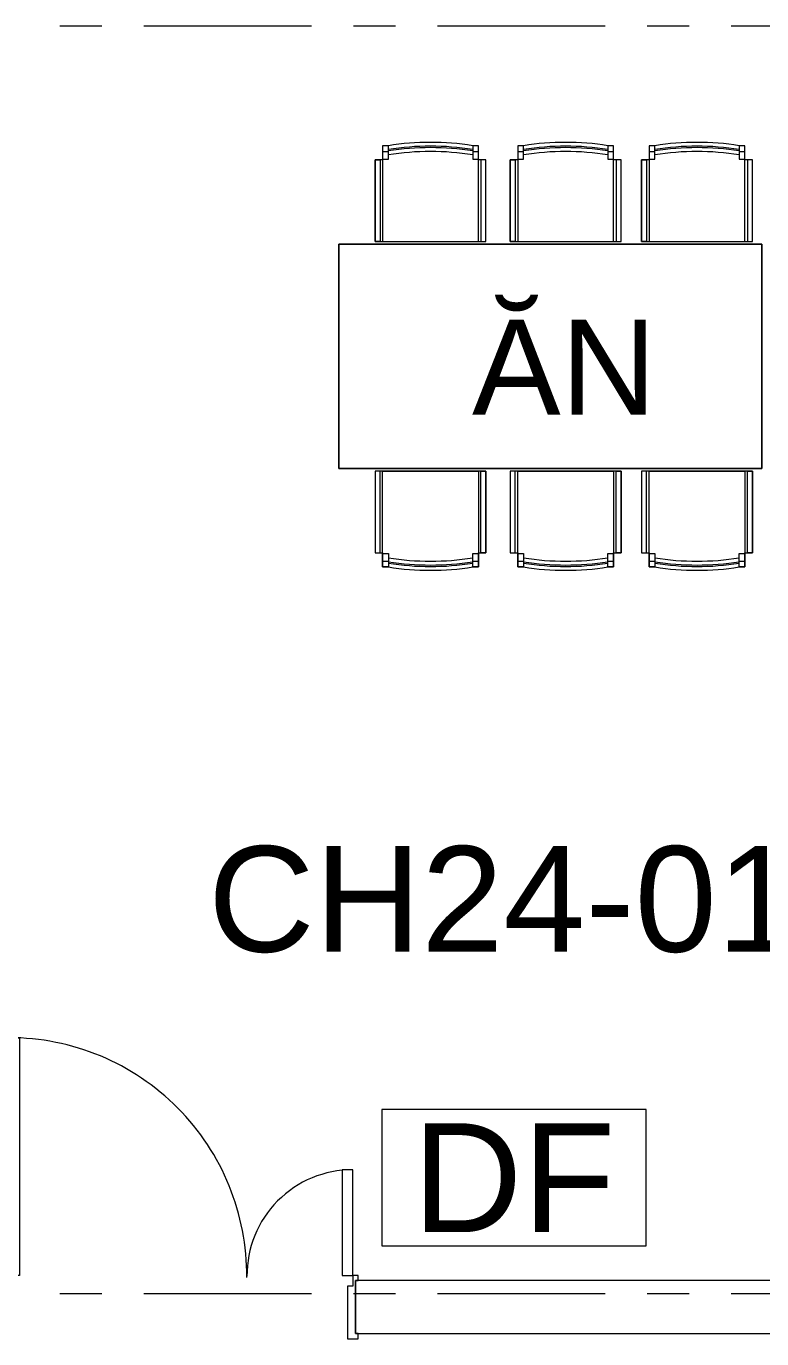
# Model space of a CAD drawing. Header units: millimetres. Extents: x -20144 to 126922, y -42414 to 48263.
# Drawn here: x 10917 to 13700, y 32780 to 37750 of the extents above; entities that cross this region are included whole.
import ezdxf
from ezdxf.enums import TextEntityAlignment as Align

# ---------------------------------------------------------------- set-up
doc = ezdxf.new("R2010")
doc.units = ezdxf.units.MM
doc.linetypes.add('Grid Line', pattern=[22.225, 12.7, -3.175, 3.175, -3.175])
for name, color, linetype, lineweight in [('CHU', 181, 'Continuous', 5), ('CUA', 31, 'Continuous', 9), ('NET-CAT', 3, 'Continuous', 15), ('THIET BI', 44, 'Continuous', 5), ('TRUC', 225, 'Continuous', 5), ('Y-GHI CHU PCCC$0$Z-CT1-GHI CHU TT$0$KI-HIEU', 6, 'Continuous', 13)]:
    doc.layers.add(name, color=color, linetype=linetype, lineweight=lineweight)
doc.styles.add('Arial_2', font='arial.ttf', dxfattribs={"height": 360})
doc.styles.add('Arial_3', font='arial.ttf', dxfattribs={"height": 400})
doc.styles.add('Y-GHI CHU PCCC$0$Arial', font='arial.ttf')

# ---------------------------------------------------------------- blocks, each defined once
blk = doc.blocks.new('CUA VAO CAN HO_0001 - Type 1-1424750-MẶT BẰNG TẦNG 24')
at = {"layer": 'CUA'}
for p, q in [((-549, 1022.3), (-509, 1022.3)), ((-549, 122.3), (-549, 1022.3)), ((-509, 1022.3), (-509, 122.3)), ((712, 522.3), (712, 122.3)), ((752, 522.3), (712, 522.3)), ((752, 122.3), (752, 522.3)), ((-509, 122.3), (-549, 122.3)), ((712, 122.3), (752, 122.3))]:
    blk.add_line(p, q, dxfattribs=at)
at = {"layer": 'CUA', "lineweight": 5}
for p, q in [((-550, 122.3), (-570, 122.3)), ((-570, 122.3), (-570, 102.3)), ((-570, 102.3), (-560, 102.3)), ((-560, 102.3), (-560, -97.7)), ((-550, 81.3), (-550, 122.3)), ((773, 122.3), (753, 122.3)), ((753, 122.3), (753, 81.3)), ((763, -97.7), (763, 102.3)), ((763, 102.3), (773, 102.3)), ((773, 102.3), (773, 122.3)), ((-530, 81.3), (-550, 81.3)), ((-530, -117.7), (-530, 81.3)), ((753, 81.3), (733, 81.3)), ((733, 81.3), (733, -117.7)), ((-560, -97.7), (-570, -97.7)), ((-570, -97.7), (-570, -117.7)), ((773, -97.7), (763, -97.7)), ((773, -117.7), (773, -97.7)), ((-570, -117.7), (-530, -117.7)), ((733, -117.7), (773, -117.7))]:
    blk.add_line(p, q, dxfattribs=at)
for centre, radius, start, end in [((-549, 122.3), 900, 359.5, 90), ((752, 122.3), 400, 90, 180.5)]:
    blk.add_arc(centre, radius, start, end, dxfattribs=at)
blk = doc.blocks.new('X-BAN AN 4 GHE - X-BAN AN 4 GHE 2-1366074-MẶT BẰNG TẦNG 24')
at = {"layer": 'THIET BI'}
for p, q in [((187, 372.7), (165.2, 372.7)), ((165.2, 372.7), (165.2, 318.5)), ((165.2, 372.7), (165.2, 10)), ((187, 372.7), (165.2, 372.7)), ((165.2, 350.9), (187, 350.9)), ((187, 337.9), (187, 372.7)), ((527.9, 372.7), (506.1, 372.7)), ((506.1, 372.7), (506.1, 337.9)), ((527.9, 372.7), (506.1, 372.7)), ((506.1, 350.9), (527.9, 350.9)), ((527.9, 318.5), (527.9, 372.7)), ((527.9, 10), (527.9, 372.7)), ((698.6, 372.7), (676.8, 372.7)), ((676.8, 372.7), (676.8, 318.5)), ((676.8, 372.7), (676.8, 10)), ((698.6, 372.7), (676.8, 372.7)), ((676.8, 350.9), (698.6, 350.9)), ((698.6, 337.9), (698.6, 372.7)), ((1039.5, 372.7), (1017.7, 372.7)), ((1017.7, 372.7), (1017.7, 337.9)), ((1039.5, 372.7), (1017.7, 372.7)), ((1017.7, 350.9), (1039.5, 350.9)), ((1039.5, 318.5), (1039.5, 372.7)), ((1039.5, 10), (1039.5, 372.7)), ((1195.4, 372.7), (1173.7, 372.7)), ((1173.7, 372.7), (1173.7, 318.5)), ((1173.7, 372.7), (1173.7, 10)), ((1195.4, 372.7), (1173.7, 372.7)), ((1173.7, 350.9), (1195.4, 350.9)), ((1195.4, 337.9), (1195.4, 372.7)), ((1536.3, 372.7), (1514.6, 372.7)), ((1514.6, 372.7), (1514.6, 337.9)), ((1536.3, 372.7), (1514.6, 372.7)), ((1514.6, 350.9), (1536.3, 350.9)), ((1536.3, 318.5), (1536.3, 372.7)), ((1536.3, 10), (1536.3, 372.7)), ((165.2, 318.5), (136.9, 318.5)), ((136.9, 318.5), (136.9, 10)), ((136.9, 318.5), (155.8, 318.5)), ((136.9, 10), (136.9, 318.5)), ((155.8, 318.5), (155.8, 10)), ((165.2, 321.9), (187, 321.9)), ((187, 321.9), (187, 337.9)), ((506.1, 337.9), (506.1, 321.9)), ((506.1, 321.9), (527.9, 321.9)), ((556.2, 318.5), (527.9, 318.5)), ((537.3, 318.5), (537.3, 10)), ((556.2, 318.5), (537.3, 318.5)), ((556.2, 10), (556.2, 318.5)), ((556.2, 10), (556.2, 318.5)), ((648.5, 318.5), (648.5, 10)), ((676.8, 318.5), (648.5, 318.5)), ((648.5, 318.5), (667.4, 318.5)), ((648.5, 10), (648.5, 318.5)), ((667.4, 318.5), (667.4, 10)), ((676.8, 321.9), (698.6, 321.9)), ((698.6, 321.9), (698.6, 337.9)), ((1017.7, 337.9), (1017.7, 321.9)), ((1017.7, 321.9), (1039.5, 321.9)), ((1067.8, 318.5), (1039.5, 318.5)), ((1048.9, 318.5), (1048.9, 10)), ((1067.8, 318.5), (1048.9, 318.5)), ((1067.8, 10), (1067.8, 318.5)), ((1067.8, 10), (1067.8, 318.5)), ((1145.3, 318.5), (1145.3, 10)), ((1173.7, 318.5), (1145.3, 318.5)), ((1145.3, 318.5), (1164.2, 318.5)), ((1145.3, 10), (1145.3, 318.5)), ((1164.2, 318.5), (1164.2, 10)), ((1173.7, 321.9), (1195.4, 321.9)), ((1195.4, 321.9), (1195.4, 337.9)), ((1514.6, 337.9), (1514.6, 321.9)), ((1514.6, 321.9), (1536.3, 321.9)), ((1564.7, 318.5), (1536.3, 318.5)), ((1545.8, 318.5), (1545.8, 10)), ((1564.7, 318.5), (1545.8, 318.5)), ((1564.7, 10), (1564.7, 318.5)), ((1564.7, 10), (1564.7, 318.5)), ((1600, 0), (0, 0)), ((0, 0), (0, -850)), ((0, -850), (0, 0)), ((0, 0), (1600, 0)), ((136.9, 10), (556.2, 10)), ((155.8, 10), (136.9, 10)), ((165.2, 10), (527.9, 10)), ((537.3, 10), (556.2, 10)), ((648.5, 10), (1067.8, 10)), ((667.4, 10), (648.5, 10)), ((676.8, 10), (1039.5, 10)), ((1048.9, 10), (1067.8, 10)), ((1145.3, 10), (1564.7, 10)), ((1164.2, 10), (1145.3, 10)), ((1173.7, 10), (1536.3, 10)), ((1545.8, 10), (1564.7, 10)), ((1600, -850), (1600, 0)), ((1600, 0), (1600, -850)), ((0, -850), (1600, -850)), ((1600, -850), (0, -850)), ((556.2, -860), (136.9, -860)), ((136.9, -860), (136.9, -1168.5)), ((155.8, -860), (136.9, -860)), ((136.9, -860), (136.9, -1168.5)), ((155.8, -1168.5), (155.8, -860)), ((165.2, -860), (527.9, -860)), ((165.2, -1222.7), (165.2, -860)), ((527.9, -860), (527.9, -1222.7)), ((537.3, -860), (556.2, -860)), ((537.3, -1168.5), (537.3, -860)), ((556.2, -1168.5), (556.2, -860)), ((556.2, -860), (556.2, -1168.5)), ((1067.8, -860), (648.5, -860)), ((648.5, -860), (648.5, -1168.5)), ((667.4, -860), (648.5, -860)), ((648.5, -860), (648.5, -1168.5)), ((667.4, -1168.5), (667.4, -860)), ((676.8, -860), (1039.5, -860)), ((676.8, -1222.7), (676.8, -860)), ((1039.5, -860), (1039.5, -1222.7)), ((1048.9, -860), (1067.8, -860)), ((1048.9, -1168.5), (1048.9, -860)), ((1067.8, -1168.5), (1067.8, -860)), ((1067.8, -860), (1067.8, -1168.5)), ((1564.7, -860), (1145.3, -860)), ((1145.3, -860), (1145.3, -1168.5)), ((1164.2, -860), (1145.3, -860)), ((1145.3, -860), (1145.3, -1168.5)), ((1164.2, -1168.5), (1164.2, -860)), ((1173.7, -860), (1536.3, -860)), ((1173.7, -1222.7), (1173.7, -860)), ((1536.3, -860), (1536.3, -1222.7)), ((1545.8, -860), (1564.7, -860)), ((1545.8, -1168.5), (1545.8, -860)), ((1564.7, -1168.5), (1564.7, -860)), ((1564.7, -860), (1564.7, -1168.5)), ((136.9, -1168.5), (165.2, -1168.5)), ((136.9, -1168.5), (155.8, -1168.5)), ((165.2, -1168.5), (165.2, -1222.7)), ((165.2, -1171.9), (187, -1171.9)), ((187, -1171.9), (187, -1187.9)), ((187, -1187.9), (187, -1222.7)), ((506.1, -1171.9), (527.9, -1171.9)), ((506.1, -1187.9), (506.1, -1171.9)), ((506.1, -1222.7), (506.1, -1187.9)), ((527.9, -1222.7), (527.9, -1168.5)), ((527.9, -1168.5), (556.2, -1168.5)), ((556.2, -1168.5), (537.3, -1168.5)), ((648.5, -1168.5), (676.8, -1168.5)), ((648.5, -1168.5), (667.4, -1168.5)), ((676.8, -1168.5), (676.8, -1222.7)), ((676.8, -1171.9), (698.6, -1171.9)), ((698.6, -1171.9), (698.6, -1187.9)), ((698.6, -1187.9), (698.6, -1222.7)), ((1017.7, -1171.9), (1039.5, -1171.9)), ((1017.7, -1187.9), (1017.7, -1171.9)), ((1017.7, -1222.7), (1017.7, -1187.9)), ((1039.5, -1222.7), (1039.5, -1168.5)), ((1039.5, -1168.5), (1067.8, -1168.5)), ((1067.8, -1168.5), (1048.9, -1168.5)), ((1145.3, -1168.5), (1173.7, -1168.5)), ((1145.3, -1168.5), (1164.2, -1168.5)), ((1173.7, -1168.5), (1173.7, -1222.7)), ((1173.7, -1171.9), (1195.4, -1171.9)), ((1195.4, -1171.9), (1195.4, -1187.9)), ((1195.4, -1187.9), (1195.4, -1222.7)), ((1514.6, -1171.9), (1536.3, -1171.9)), ((1514.6, -1187.9), (1514.6, -1171.9)), ((1514.6, -1222.7), (1514.6, -1187.9)), ((1536.3, -1222.7), (1536.3, -1168.5)), ((1536.3, -1168.5), (1564.7, -1168.5)), ((1564.7, -1168.5), (1545.8, -1168.5)), ((165.2, -1200.9), (187, -1200.9)), ((165.2, -1222.7), (187, -1222.7)), ((187, -1222.7), (165.2, -1222.7)), ((506.1, -1200.9), (527.9, -1200.9)), ((506.1, -1222.7), (527.9, -1222.7)), ((527.9, -1222.7), (506.1, -1222.7)), ((676.8, -1200.9), (698.6, -1200.9)), ((676.8, -1222.7), (698.6, -1222.7)), ((698.6, -1222.7), (676.8, -1222.7)), ((1017.7, -1200.9), (1039.5, -1200.9)), ((1017.7, -1222.7), (1039.5, -1222.7)), ((1039.5, -1222.7), (1017.7, -1222.7)), ((1173.7, -1200.9), (1195.4, -1200.9)), ((1173.7, -1222.7), (1195.4, -1222.7)), ((1195.4, -1222.7), (1173.7, -1222.7)), ((1514.6, -1200.9), (1536.3, -1200.9)), ((1514.6, -1222.7), (1536.3, -1222.7)), ((1536.3, -1222.7), (1514.6, -1222.7))]:
    blk.add_line(p, q, dxfattribs=at)
for centre, radius, start, end in [((346.5, -628.1), 1013.4, 80.9407, 99.0593), ((346.5, -628.1), 1013.4, 80.9407, 99.0593), ((346.5, -628.1), 998.9, 80.808, 99.192), ((346.5, -648.2), 1013.4, 80.9407, 99.0593), ((346.5, -648.2), 998.9, 80.808, 99.192), ((858.1, -628.1), 1013.4, 80.9407, 99.0593), ((858.1, -628.1), 1013.4, 80.9407, 99.0593), ((858.1, -628.1), 998.9, 80.808, 99.192), ((858.1, -648.2), 1013.4, 80.9407, 99.0593), ((858.1, -648.2), 998.9, 80.808, 99.192), ((1355, -628.1), 1013.4, 80.9407, 99.0593), ((1355, -628.1), 1013.4, 80.9407, 99.0593), ((1355, -628.1), 998.9, 80.808, 99.192), ((1355, -648.2), 1013.4, 80.9407, 99.0593), ((1355, -648.2), 998.9, 80.808, 99.192), ((346.5, -201.8), 998.9, 260.808, 279.192), ((858.1, -201.8), 998.9, 260.808, 279.192), ((1355, -201.8), 998.9, 260.808, 279.192), ((346.5, -201.8), 1013.4, 260.9407, 279.0593), ((346.5, -221.9), 998.9, 260.808, 279.192), ((346.5, -221.9), 1013.4, 260.9407, 279.0593), ((346.5, -221.9), 1013.4, 260.9407, 279.0593), ((858.1, -201.8), 1013.4, 260.9407, 279.0593), ((858.1, -221.9), 998.9, 260.808, 279.192), ((858.1, -221.9), 1013.4, 260.9407, 279.0593), ((858.1, -221.9), 1013.4, 260.9407, 279.0593), ((1355, -201.8), 1013.4, 260.9407, 279.0593), ((1355, -221.9), 998.9, 260.808, 279.192), ((1355, -221.9), 1013.4, 260.9407, 279.0593), ((1355, -221.9), 1013.4, 260.9407, 279.0593)]:
    blk.add_arc(centre, radius, start, end, dxfattribs=at)
blk = doc.blocks.new('Y-GHI CHU PCCC$0$A$C67775D76')
at = {"color": 8, "ltscale": 30}
blk.add_lwpolyline([(-266.7, -137.5), (266.7, -137.5), (266.7, 137.5), (-266.7, 137.5)], close=True, dxfattribs=at)
at = {"color": 8, "style": 'Y-GHI CHU PCCC$0$Arial'}
blk.add_text('DF', height=220, dxfattribs=at).set_placement((0, 0), align=Align.MIDDLE_CENTER)

msp = doc.modelspace()

# ---------------------------------------------------------------- linework, layer by layer
at = {"layer": 'NET-CAT'}
for p, q in [((15100.5, 32999.9), (12163.5, 32999.9)), ((12163.5, 32999.9), (12163.5, 32799.9)), ((12163.5, 32799.9), (16750.5, 32799.9))]:
    msp.add_line(p, q, dxfattribs=at)
at = {"layer": 'TRUC', "linetype": 'Grid Line', "ltscale": 50}
for p, q in [((42000.5, 37749.9), (-12092.4, 37749.9)), ((42000.5, 32949.9), (-12092.4, 32949.9))]:
    msp.add_line(p, q, dxfattribs=at)

# ---------------------------------------------------------------- block references
at = {"layer": 'CUA'}
msp.add_blockref('CUA VAO CAN HO_0001 - Type 1-1424750-MẶT BẰNG TẦNG 24', (11400.5, 32897.7), dxfattribs=at)
at = {"layer": 'THIET BI'}
msp.add_blockref('X-BAN AN 4 GHE - X-BAN AN 4 GHE 2-1366074-MẶT BẰNG TẦNG 24', (12100.5, 36925), dxfattribs=at)
at = {"layer": 'Y-GHI CHU PCCC$0$Z-CT1-GHI CHU TT$0$KI-HIEU', "color": 8, "xscale": 1.875, "yscale": 1.875, "zscale": 1.875}
msp.add_blockref('Y-GHI CHU PCCC$0$A$C67775D76', (12762.5, 33389.8), dxfattribs=at)

# ---------------------------------------------------------------- texts
at = {"layer": 'CHU', "color": 7, "attachment_point": 3, "line_spacing_factor": 0.936439}
for s, insert, char_height, width, style in [('\\pt2540.0016,5079.9996,7620.0012,10159.9992,12700.0008,15239.9988,17780.0004,20319.9984,22860,25400.0016,27939.9996,30480.0012,33019.9992,35560.0008,38099.9988,40640.0004,43179.9984,45720,48260.0016,50799.9996,53340.0012,55879.9992,58420.0008,60959.9988,63500.0004,66039.9984,68580,71120.0016,73659.9996,76200.0012,78739.9992,81280.0008;ĂN', (13302.7, 36639.2), 360, 694.88, 'Arial_2'), ('\\pt2540,5080,7620,10160,12700,15240,17780,20320,22860,25400,27940,30480,33020,35560,38100,40640,43180,45720,48260,50800,53340,55880,58420,60960,63500,66040,68580,71120,73660,76200,78740,81280;CH24-01', (13841, 34645.3), 400, 2298.76, 'Arial_3')]:
    msp.add_mtext(s, dxfattribs=dict(at, insert=insert, char_height=char_height, width=width, style=style))

doc.saveas('drawing.dxf')
